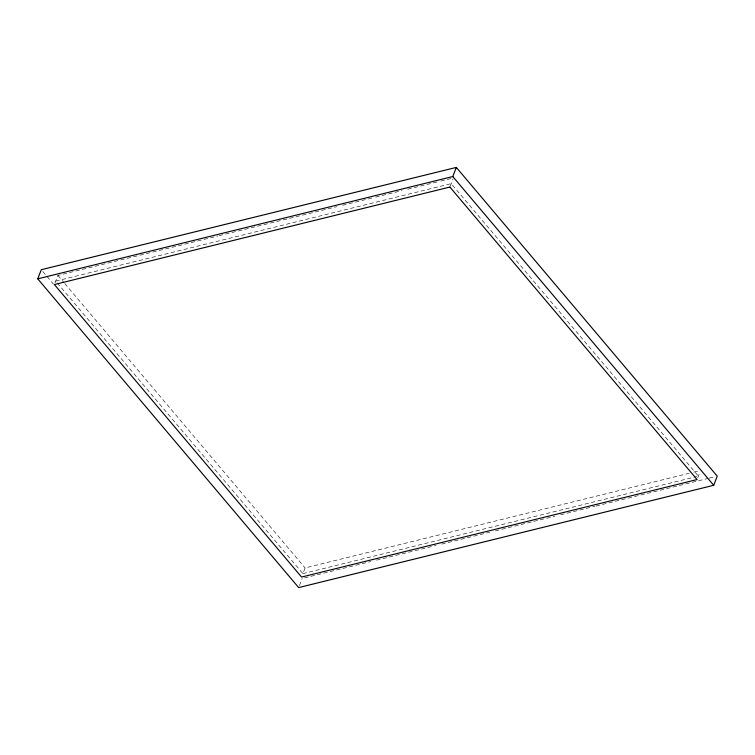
<?xml version="1.0" encoding="UTF-8"?>
<svg xmlns="http://www.w3.org/2000/svg" width="755" height="755" viewBox="0 0 755 755"><rect width="100%" height="100%" fill="white"/><g stroke="black" fill="none" stroke-linecap="round" stroke-linejoin="round"><path stroke-width="0.57" stroke-dasharray="3.77 2.83" d="M55.049 282.851L57.918 275.433L217.95 235.985M450.225 186.211L453.057 178.888M57.229 282.936L302.897 573.64L305.105 567.939L689.183 473.262M299.461 585.569L302.208 578.472M697.743 477.858L699.885 472.347M219.092 235.702L336.834 206.681M342.553 205.275L374.555 197.385M375.697 197.102L401.99 190.619M407.709 189.212L439.712 181.323M440.854 181.04L451.141 178.501M55.71 281.134L451.216 183.644L698.403 476.141L693.836 477.273M693.76 472.13L699.479 470.724M302.897 573.64L692.694 477.556M304.501 577.905L370.809 561.56M376.528 560.153L435.984 545.497M441.703 544.081L489.721 532.247M495.44 530.841L554.897 516.184M560.606 514.768L594.912 506.312M596.054 506.039L708.105 478.415M709.247 478.132L714.966 476.726M57.918 275.433L64.005 282.634M64.77 283.54L305.105 567.939M42.808 271.517L53.463 284.116"/><path stroke-width="1.13" d="M37.75 278.84L41.289 269.714L456.331 167.412L717.25 476.16L713.711 485.286L298.669 587.588L37.75 278.84L452.792 176.528L456.331 167.412M452.792 176.528L713.711 485.286M449.895 187.061L54.379 284.559L301.575 577.056L697.082 479.567L449.895 187.061"/></g></svg>
